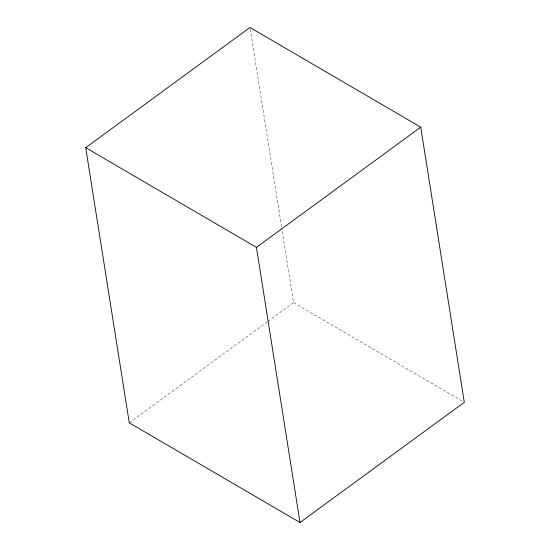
<?xml version="1.0" encoding="UTF-8"?>
<svg xmlns="http://www.w3.org/2000/svg" width="550" height="550" viewBox="0 0 550 550"><rect width="100%" height="100%" fill="white"/><g stroke="black" fill="none" stroke-linecap="round" stroke-linejoin="round"><path stroke-width="0.41" stroke-dasharray="2.75 2.06" d="M129.278 422.833L267.224 321.915M267.919 321.406L293.562 302.637L281.765 228.14M293.562 302.637L464.303 402.304M250.257 29.191L281.634 227.294"/><path stroke-width="0.82" d="M85.697 147.696L249.989 27.5L420.723 127.167L464.303 402.304L300.011 522.5L129.278 422.833L85.697 147.696L256.438 247.363L300.011 522.5M256.438 247.363L420.723 127.167"/></g></svg>
